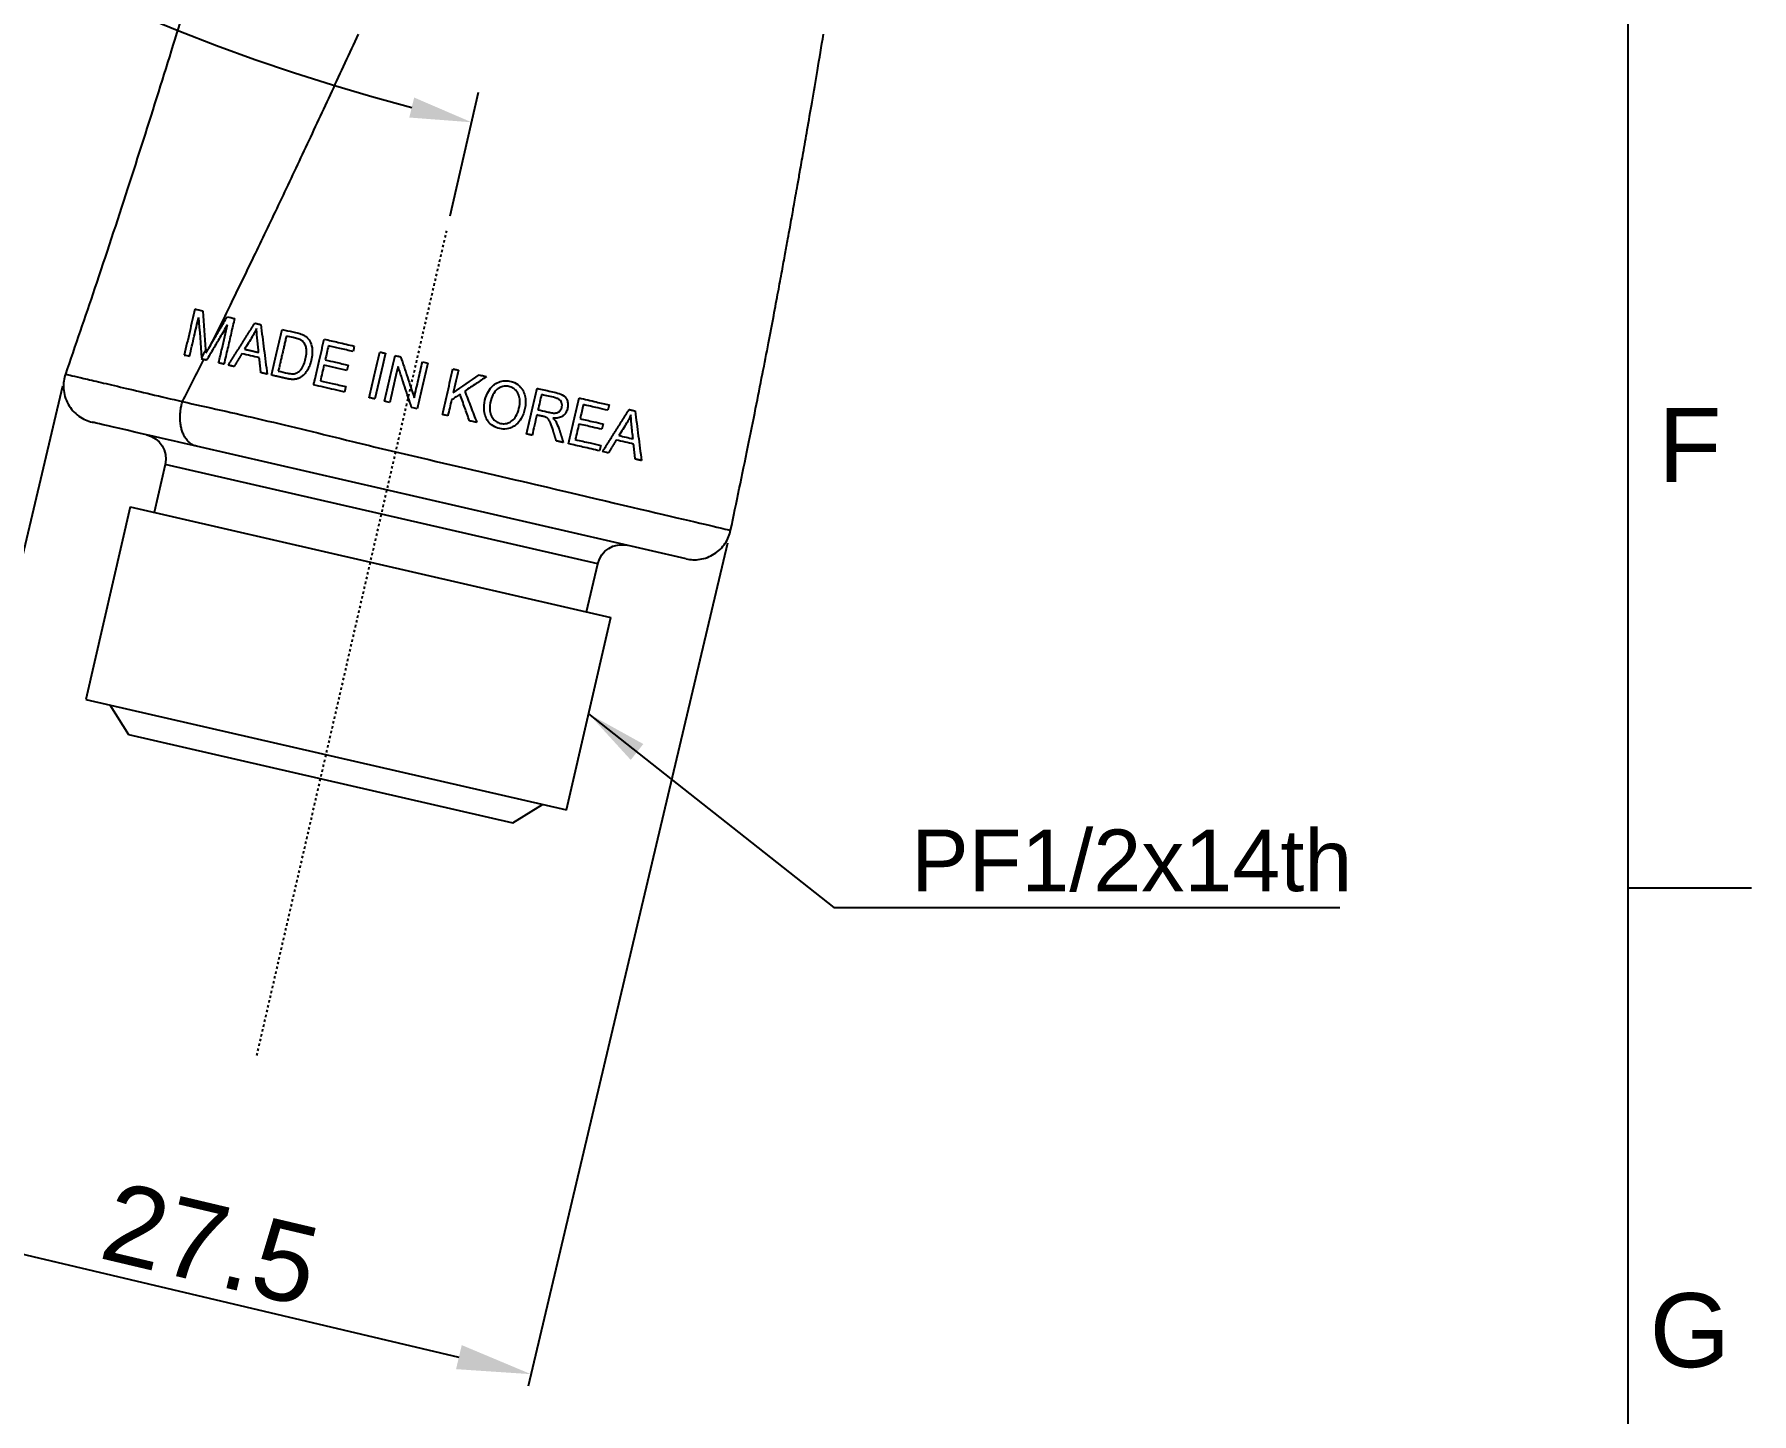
# Model space of a CAD drawing. Header units: millimetres. Extents: x 2316 to 2526, y 318 to 615.
# Drawn here: x 2456.7 to 2526.3, y 373.3 to 429.2 of the extents above; entities that cross this region are included whole.
import ezdxf

# ---------------------------------------------------------------- set-up
doc = ezdxf.new("R2010")
doc.units = ezdxf.units.MM
doc.header["$LTSCALE"] = 0.1
doc.linetypes.add('CENTER', pattern=[0.6, 0.375, -0.075, 0.075, -0.075])
doc.layers.add('1', color=7, linetype='Continuous', true_color=0xffffff)
doc.layers.add('TOP', color=7, linetype='Continuous', true_color=0xffffff)
for name, color, linetype in [('3', 3, 'Continuous'), ('DIM', 3, 'Continuous'), ('FORM', 7, 'Continuous')]:
    doc.layers.add(name, color=color, linetype=linetype)
doc.styles.get("Standard").update_dxf_attribs({"font": 'arial.ttf'})
doc.dimstyles.new('a1', dxfattribs={"dimtxt": 3.2, "dimasz": 3, "dimexe": 0.5, "dimexo": 0.5, "dimgap": 0.5, "dimtad": 1, "dimdsep": 46, "dimtxsty": 'Standard', "dimcen": 0.09, "dimclrd": 4, "dimclre": 4, "dimclrt": 7, "dimazin": 2, "dimtfac": 1, "dimtofl": 0, "dimtmove": 0, "dimatfit": 3, "dimfxl": 0.18, "dimtolj": 1, "dimtzin": 0, "dimarcsym": 0})
doc.dimstyles.new('ISO-25', dxfattribs={"dimtxt": 2.5, "dimasz": 2.5, "dimexe": 1.25, "dimexo": 0.625, "dimtad": 1, "dimlfac": 1.333333, "dimtxsty": 'Standard', "dimcen": 2.5, "dimadec": 0, "dimazin": 0, "dimtfac": 1, "dimtmove": 0, "dimatfit": 3, "dimfxl": 1, "dimarcsym": 0})

# ---------------------------------------------------------------- blocks, each defined once
blk = doc.blocks.new('*D50')
at = {"layer": '3', "color": 4, "lineweight": -2, "transparency": 16777216}
for p, q in [((2457.861, 414.925), (2449.787, 380.779)), ((2484.786, 408.559), (2476.712, 374.413)), ((2452.822, 380.576), (2473.908, 375.59))]:
    blk.add_line(p, q, dxfattribs=at)
at = {"layer": '3', "color": 4, "transparency": 16777216}
for points in [[(2452.937, 381.062), (2452.707, 380.089), (2449.903, 381.266)], [(2474.023, 376.077), (2473.792, 375.103), (2476.827, 374.9)]]:
    blk.add_solid(points, dxfattribs=at)
at = {"layer": 'Defpoints', "color": 0, "transparency": 16777216}
for p in [(2457.976, 415.412), (2484.901, 409.046), (2476.827, 374.9)]:
    blk.add_point(p, dxfattribs=at)
at = {"layer": '3', "color": 7, "transparency": 16777216, "insert": (2463.856, 380.159), "char_height": 3.2, "attachment_point": 5, "rotation": 346.69672}
blk.add_mtext('\\A1;27.5', dxfattribs=at)
blk = doc.blocks.new('*D51')
at = {"layer": 'Defpoints', "color": 0, "transparency": 16777216}
for p in [(2431.872, 504.174), (2451.983, 504.174), (2419.848, 469.238), (2473.414, 421.216), (2465.726, 387.805)]:
    blk.add_point(p, dxfattribs=at)
at = {"layer": 'DIM', "color": 0, "lineweight": -2, "transparency": 16777216}
for p, q in [((2431.247, 504.174), (2410.635, 504.174)), ((2473.554, 421.825), (2474.705, 426.829))]:
    blk.add_line(p, q, dxfattribs=at)
blk.add_arc((2492.501, 504.174), 80.616, 181.77689, 255.26573, dxfattribs=at)
at = {"layer": 'DIM', "color": 0, "transparency": 16777216}
for points in [[(2411.507, 501.667), (2412.34, 501.68), (2411.885, 504.174)], [(2472.097, 426.613), (2471.898, 425.804), (2474.425, 425.61)]]:
    blk.add_solid(points, dxfattribs=at)
at = {"layer": 'DIM', "color": 0, "transparency": 16777216, "insert": (2430.896, 455.133), "char_height": 2.5, "attachment_point": 5, "rotation": 308.52131}
blk.add_mtext('77°', dxfattribs=at)

msp = doc.modelspace()

# ---------------------------------------------------------------- linework, layer by layer
at = {"layer": '1', "color": 7, "linetype": 'Continuous'}
for p, q in [((2483.1046, 407.9282), (2463.2772, 412.4902)), ((2462.0172, 411.754), (2461.5688, 409.8049)), ((2479.5287, 407.7249), (2462.0172, 411.754)), ((2460.5942, 410.0292), (2458.8004, 402.2329)), ((2460.5942, 410.0292), (2480.0547, 405.5516)), ((2479.0802, 405.7758), (2479.5287, 407.7249)), ((2478.2609, 397.7553), (2480.0547, 405.5516)), ((2458.8004, 402.2329), (2478.2609, 397.7553)), ((2459.775, 402.0086), (2460.5253, 400.8099)), ((2460.5253, 400.8099), (2476.0876, 397.2292)), ((2476.0876, 397.2292), (2477.2864, 397.9795))]:
    msp.add_line(p, q, dxfattribs=at)
at = {"layer": '1', "color": 7, "linetype": 'Continuous', "extrusion": (0, 0, -1)}
for centre, start, end in [((-2461.0427, 411.9782), 102.95738, 192.95738), ((-2480.5032, 407.5007), 12.95738, 102.95738)]:
    msp.add_arc(centre, 1, start, end, dxfattribs=at)
at = {"layer": '1', "color": 7, "linetype": 'Continuous'}
for points, knots in [([(2467.5949, 447.853), (2467.3642, 446.8741), (2466.8448, 444.7322), (2465.9763, 441.3752), (2465.0099, 437.8281), (2463.9822, 434.2256), (2462.8996, 430.5798), (2461.7335, 426.7957), (2460.4832, 422.8787), (2459.2288, 419.0668), (2458.376, 416.5665), (2457.9763, 415.412)], [0, 0, 0, 0, 0.0891216, 0.195333, 0.3072957, 0.4149459, 0.5273307, 0.6443523, 0.7658761, 0.8917274, 1, 1, 1, 1]), ([(2469.8286, 429.1735), (2469.4706, 428.4021), (2468.7549, 426.8587), (2467.6927, 424.5795), (2466.826, 422.7412), (2466.151, 421.3244), (2465.4915, 419.9496), (2464.7169, 418.3527), (2464.1205, 417.1391), (2463.8364, 416.5644)], [0, 0, 0, 0, 0.1687384, 0.3374786, 0.5062188, 0.5905889, 0.674959, 0.8436992, 1, 1, 1, 1]), ([(2484.9091, 409.0832), (2485.0269, 409.6456), (2485.2616, 410.7736), (2485.5998, 412.4185), (2485.9131, 413.9678), (2486.1911, 415.3689), (2486.435, 416.6229), (2486.6467, 417.7332), (2486.8285, 418.7046), (2486.9834, 419.5432), (2487.1137, 420.2555), (2487.2214, 420.8486), (2487.3082, 421.3291), (2487.378, 421.7173), (2487.4333, 422.0259), (2487.4862, 422.3219), (2487.5462, 422.6579), (2487.6246, 423.0979), (2487.7272, 423.6766), (2487.8589, 424.4248), (2488.0224, 425.3624), (2488.215, 426.479), (2488.4346, 427.7689), (2488.5885, 428.686), (2488.6697, 429.1736)], [0, 0, 0, 0, 0.0842601, 0.168962, 0.2462452, 0.3160391, 0.3784208, 0.4335794, 0.4817823, 0.5233482, 0.5586251, 0.5879728, 0.6117374, 0.6302262, 0.6458107, 0.6577183, 0.6743501, 0.6959154, 0.723333, 0.7606733, 0.8075615, 0.8632418, 0.9273032, 1, 1, 1, 1]), ([(2463.2159, 418.0346), (2463.1464, 417.7336), (2463.0769, 417.4326), (2462.9344, 416.8155), (2462.8615, 416.4994), (2462.7885, 416.1833)], [0, 0, 0, 0, 0.4877128, 0.4877128, 1, 1, 1, 1]), ([(2463.0034, 416.1337), (2463.0657, 416.4036), (2463.128, 416.6735), (2463.2493, 417.1989), (2463.3083, 417.4544), (2463.3672, 417.7098)], [0, 0, 0, 0, 0.5137978, 0.5137978, 1, 1, 1, 1]), ([(2463.6663, 416.2715), (2463.7682, 416.4454), (2463.8702, 416.6194), (2464.0639, 416.9499), (2464.1557, 417.1065), (2464.3392, 417.4197), (2464.431, 417.5763), (2464.5228, 417.7329)], [0, 0, 0, 0, 0.3572384, 0.3572384, 0.6786183, 0.6786183, 1, 1, 1, 1]), ([(2464.538, 417.4116), (2464.4355, 417.2377), (2464.333, 417.0639), (2464.1406, 416.7375), (2464.0506, 416.5849), (2463.8708, 416.2799), (2463.7809, 416.1274), (2463.691, 415.9749)], [0, 0, 0, 0, 0.3629484, 0.3629484, 0.6814734, 0.6814734, 1, 1, 1, 1]), ([(2464.1802, 415.862), (2464.2257, 416.059), (2464.2712, 416.2561), (2464.3536, 416.6129), (2464.3904, 416.7726), (2464.4642, 417.0921), (2464.5011, 417.2518), (2464.538, 417.4116)], [0, 0, 0, 0, 0.38159, 0.38159, 0.6907942, 0.6907942, 1, 1, 1, 1]), ([(2464.8225, 417.6637), (2464.777, 417.4665), (2464.7314, 417.2693), (2464.6374, 416.8621), (2464.589, 416.6522), (2464.492, 416.2323), (2464.4435, 416.0223), (2464.3951, 415.8124)], [0, 0, 0, 0, 0.3194607, 0.3194607, 0.6597296, 0.6597296, 1, 1, 1, 1]), ([(2465.7133, 417.253), (2465.7007, 417.224), (2465.6877, 417.1951), (2465.6605, 417.1379), (2465.6464, 417.1096), (2465.6034, 417.0268), (2465.573, 416.9731), (2465.5408, 416.9207)], [0, 0, 0, 0, 0.2529796, 0.2529796, 0.505959, 0.505959, 1, 1, 1, 1]), ([(2465.744, 416.8418), (2465.7398, 416.8825), (2465.7357, 416.9233), (2465.7283, 417.0048), (2465.7249, 417.0457), (2465.718, 417.1419), (2465.7147, 417.1973), (2465.7133, 417.253)], [0, 0, 0, 0, 0.2983656, 0.2983656, 0.5967429, 0.5967429, 1, 1, 1, 1]), ([(2465.8835, 417.4187), (2465.9269, 417.0849), (2465.9703, 416.7505), (2466.0573, 416.0804), (2466.101, 415.7447), (2466.1446, 415.4085)], [0, 0, 0, 0, 0.4999523, 0.4999523, 1, 1, 1, 1]), ([(2466.7499, 417.2187), (2466.8943, 417.1854), (2467.0399, 417.1518), (2467.26, 417.1009), (2467.334, 417.0851), (2467.4811, 417.0462), (2467.5553, 417.0242), (2467.6235, 416.9891)], [0, 0, 0, 0, 0.4987316, 0.4987316, 0.7483202, 0.7483202, 1, 1, 1, 1]), ([(2467.5554, 416.7629), (2467.5045, 416.7997), (2467.4436, 416.8207), (2467.3201, 416.8582), (2467.2549, 416.8722), (2467.1006, 416.9078), (2467.0114, 416.9284), (2466.9225, 416.9489)], [0, 0, 0, 0, 0.2828936, 0.2828936, 0.5832747, 0.5832747, 1, 1, 1, 1]), ([(2467.7181, 416.5048), (2467.7098, 416.5335), (2467.6999, 416.5616), (2467.6765, 416.6151), (2467.6631, 416.6405), (2467.6226, 416.7023), (2467.5914, 416.7365), (2467.5554, 416.7629)], [0, 0, 0, 0, 0.2821887, 0.2821887, 0.5566995, 0.5566995, 1, 1, 1, 1]), ([(2467.6235, 416.9891), (2467.6655, 416.9646), (2467.7491, 416.9158), (2467.8096, 416.8381), (2467.8396, 416.7995)], [0, 0, 0, 0, 0.5028762, 1, 1, 1, 1]), ([(2467.8396, 416.7995), (2467.8881, 416.7279), (2467.9239, 416.6451), (2467.9712, 416.4523), (2467.9764, 416.3382), (2467.9552, 416.0481), (2467.9122, 415.8675), (2467.8274, 415.6737), (2467.8138, 415.6456), (2467.7991, 415.6181)], [0, 0, 0, 0, 0.218027, 0.218027, 0.4894615, 0.4894615, 0.9258483, 0.9258483, 1, 1, 1, 1]), ([(2468.4529, 416.8255), (2468.6411, 416.7821), (2468.8306, 416.7384), (2469.236, 416.6448), (2469.4524, 416.5948), (2469.6698, 416.5446)], [0, 0, 0, 0, 0.4697994, 0.4697994, 1, 1, 1, 1]), ([(2469.6194, 416.3263), (2469.4404, 416.3676), (2469.262, 416.4088), (2468.9308, 416.4853), (2468.7776, 416.5206), (2468.6251, 416.5558)], [0, 0, 0, 0, 0.535591, 0.535591, 1, 1, 1, 1]), ([(2469.6698, 416.5446), (2469.6622, 416.5116), (2469.6546, 416.4785), (2469.6378, 416.4057), (2469.6286, 416.366), (2469.6194, 416.3263)], [0, 0, 0, 0, 0.4539932, 0.4539932, 1, 1, 1, 1]), ([(2467.5748, 415.6919), (2467.6159, 415.7637), (2467.6464, 415.8421), (2467.6943, 415.9999), (2467.7129, 416.0803), (2467.7388, 416.2475), (2467.7452, 416.3362), (2467.7312, 416.4498), (2467.7258, 416.4778), (2467.7181, 416.5048)], [0, 0, 0, 0, 0.2942702, 0.2942702, 0.5858954, 0.5858954, 0.8981002, 0.8981002, 1, 1, 1, 1]), ([(2468.4942, 415.9884), (2468.6325, 415.9565), (2468.7715, 415.9244), (2469.0817, 415.8528), (2469.2533, 415.8132), (2469.4256, 415.7734)], [0, 0, 0, 0, 0.4496456, 0.4496456, 1, 1, 1, 1]), ([(2470.2802, 414.4537), (2470.3521, 414.7654), (2470.4241, 415.0772), (2470.5666, 415.6943), (2470.6371, 415.9996), (2470.7076, 416.305)], [0, 0, 0, 0, 0.505174, 0.505174, 1, 1, 1, 1]), ([(2470.7076, 416.305), (2470.7389, 416.2978), (2470.7703, 416.2905), (2470.8447, 416.2734), (2470.8876, 416.2634), (2470.9306, 416.2535)], [0, 0, 0, 0, 0.4224002, 0.4224002, 1, 1, 1, 1]), ([(2470.8934, 414.3122), (2470.9653, 414.6238), (2471.0372, 414.9354), (2471.1797, 415.5525), (2471.2502, 415.858), (2471.3208, 416.1635)], [0, 0, 0, 0, 0.5050042, 0.5050042, 1, 1, 1, 1]), ([(2471.3208, 416.1635), (2471.3553, 416.1555), (2471.3899, 416.1475), (2471.4661, 416.1299), (2471.5078, 416.1203), (2471.5494, 416.1107)], [0, 0, 0, 0, 0.4539863, 0.4539863, 1, 1, 1, 1]), ([(2471.5494, 416.1107), (2471.6396, 415.838), (2471.73, 415.565), (2471.9128, 415.0125), (2472.0053, 414.7329), (2472.0979, 414.4531)], [0, 0, 0, 0, 0.494193, 0.494193, 1, 1, 1, 1]), ([(2472.0979, 414.4531), (2472.1545, 414.6983), (2472.2111, 414.9434), (2472.3229, 415.4279), (2472.3782, 415.6672), (2472.4334, 415.9066)], [0, 0, 0, 0, 0.5060576, 0.5060576, 1, 1, 1, 1]), ([(2472.647, 415.8573), (2472.5765, 415.5516), (2472.5059, 415.246), (2472.3634, 414.6289), (2472.2915, 414.3174), (2472.2196, 414.006)], [0, 0, 0, 0, 0.495268, 0.495268, 1, 1, 1, 1]), ([(2472.4334, 415.9066), (2472.4695, 415.8982), (2472.5056, 415.8899), (2472.5768, 415.8735), (2472.6119, 415.8654), (2472.647, 415.8573)], [0, 0, 0, 0, 0.507074, 0.507074, 1, 1, 1, 1]), ([(2457.9796, 415.4109), (2457.9479, 415.3183), (2457.9014, 415.1248), (2457.8903, 414.8143), (2457.9472, 414.4952), (2458.0751, 414.1885), (2458.2675, 413.9177), (2458.5081, 413.7004), (2458.7773, 413.5454), (2458.9661, 413.4823), (2459.0614, 413.4602)], [0, 0, 0, 0, 0.1153273, 0.238563, 0.3676987, 0.5000001, 0.6323014, 0.7614371, 0.8846727, 1, 1, 1, 1]), ([(2457.9813, 415.4087), (2457.9745, 415.4098), (2458.0084, 415.4021), (2458.2066, 415.3557), (2458.6808, 415.2446), (2459.3804, 415.0805), (2460.2956, 414.8656), (2461.3956, 414.6073), (2462.2719, 414.4012), (2462.7102, 414.2982)], [0, 0, 0, 0, 0.0760471, 0.2298066, 0.3836236, 0.5375265, 0.691545, 0.8456981, 1, 1, 1, 1]), ([(2466.5959, 415.5343), (2466.7223, 415.5051), (2466.849, 415.474), (2467.0422, 415.4324), (2467.1088, 415.4216), (2467.2199, 415.4226), (2467.2645, 415.4291), (2467.3387, 415.4527), (2467.3697, 415.4672), (2467.3976, 415.4863)], [0, 0, 0, 0, 0.4803374, 0.4803374, 0.7236493, 0.7236493, 0.8823192, 0.8823192, 1, 1, 1, 1]), ([(2467.2078, 415.1964), (2467.1831, 415.1955), (2467.1583, 415.1958), (2467.1092, 415.1983), (2467.0848, 415.2006), (2467.0165, 415.2091), (2466.973, 415.2172), (2466.9301, 415.2271)], [0, 0, 0, 0, 0.2623316, 0.2623316, 0.5245118, 0.5245118, 1, 1, 1, 1]), ([(2467.4303, 415.2428), (2467.416, 415.2366), (2467.4015, 415.2311), (2467.3676, 415.2199), (2467.3482, 415.2148), (2467.309, 415.2065), (2467.2893, 415.2033), (2467.249, 415.1986), (2467.2284, 415.1971), (2467.2078, 415.1964)], [0, 0, 0, 0, 0.2016593, 0.2016593, 0.4641256, 0.4641256, 0.7264211, 0.7264211, 1, 1, 1, 1]), ([(2467.3976, 415.4863), (2467.4108, 415.4955), (2467.4235, 415.5055), (2467.4594, 415.5366), (2467.4814, 415.5596), (2467.5181, 415.6042), (2467.5335, 415.6255), (2467.5573, 415.662), (2467.5663, 415.6768), (2467.5748, 415.6919)], [0, 0, 0, 0, 0.1781081, 0.1781081, 0.5244718, 0.5244718, 0.8113296, 0.8113296, 1, 1, 1, 1]), ([(2467.6223, 415.3751), (2467.6152, 415.3684), (2467.608, 415.3617), (2467.5845, 415.3408), (2467.5678, 415.327), (2467.5332, 415.301), (2467.5152, 415.2887), (2467.4783, 415.2662), (2467.4594, 415.2561), (2467.4378, 415.2461), (2467.4336, 415.2443), (2467.4294, 415.2424)], [0, 0, 0, 0, 0.1242961, 0.1242961, 0.4000342, 0.4000342, 0.6781522, 0.6781522, 0.954224, 0.954224, 1, 1, 1, 1]), ([(2467.7996, 415.619), (2467.7974, 415.615), (2467.7952, 415.611), (2467.7801, 415.5834), (2467.7654, 415.5585), (2467.7343, 415.5099), (2467.7179, 415.4861), (2467.6765, 415.432), (2467.6506, 415.4022), (2467.6223, 415.3751)], [0, 0, 0, 0, 0.0354832, 0.0354832, 0.3218169, 0.3218169, 0.6083297, 0.6083297, 1, 1, 1, 1]), ([(2468.2985, 415.1412), (2468.4578, 415.1044), (2468.6178, 415.0675), (2468.9621, 414.988), (2469.1467, 414.9454), (2469.332, 414.9026)], [0, 0, 0, 0, 0.4667085, 0.4667085, 1, 1, 1, 1]), ([(2469.3755, 415.5565), (2469.2191, 415.5926), (2469.0632, 415.6286), (2468.7527, 415.7003), (2468.598, 415.736), (2468.4441, 415.7715)], [0, 0, 0, 0, 0.499691, 0.499691, 1, 1, 1, 1]), ([(2471.991, 414.0587), (2471.8984, 414.3388), (2471.806, 414.6187), (2471.6232, 415.1717), (2471.533, 415.4448), (2471.4428, 415.7177)], [0, 0, 0, 0, 0.5058115, 0.5058115, 1, 1, 1, 1]), ([(2473.238, 413.7708), (2473.3099, 414.0822), (2473.3818, 414.3936), (2473.5242, 415.0107), (2473.5948, 415.3164), (2473.6654, 415.6221)], [0, 0, 0, 0, 0.5045884, 0.5045884, 1, 1, 1, 1]), ([(2473.6654, 415.6221), (2473.7075, 415.6124), (2473.7495, 415.6027), (2473.8237, 415.5856), (2473.8559, 415.5782), (2473.888, 415.5708)], [0, 0, 0, 0, 0.5665675, 0.5665675, 1, 1, 1, 1]), ([(2473.888, 415.5708), (2473.8533, 415.4205), (2473.8187, 415.2703), (2473.748, 414.9642), (2473.712, 414.8083), (2473.676, 414.6524)], [0, 0, 0, 0, 0.4908367, 0.4908367, 1, 1, 1, 1]), ([(2475.0261, 415.308), (2474.8864, 415.2147), (2474.7465, 415.1213), (2474.4534, 414.9256), (2474.3001, 414.8233), (2474.1467, 414.7209)], [0, 0, 0, 0, 0.4779542, 0.4779542, 1, 1, 1, 1]), ([(2474.7243, 415.3777), (2474.7836, 415.364), (2474.8428, 415.3503), (2474.9434, 415.3271), (2474.9848, 415.3176), (2475.0261, 415.308)], [0, 0, 0, 0, 0.5881368, 0.5881368, 1, 1, 1, 1]), ([(2475.3477, 414.9938), (2475.4179, 415.0453), (2475.4968, 415.0866), (2475.6619, 415.1372), (2475.75, 415.1469), (2475.9198, 415.1377), (2476.0039, 415.1209), (2476.1798, 415.0584), (2476.2716, 415.0038), (2476.359, 414.923), (2476.37, 414.9122), (2476.3808, 414.901)], [0, 0, 0, 0, 0.2289498, 0.2289498, 0.4586859, 0.4586859, 0.6830384, 0.6830384, 0.9593957, 0.9593957, 1, 1, 1, 1]), ([(2469.2816, 414.6843), (2469.1405, 414.7168), (2468.9999, 414.7493), (2468.7197, 414.814), (2468.5801, 414.8462), (2468.302, 414.9104), (2468.1634, 414.9424), (2468.0255, 414.9742)], [0, 0, 0, 0, 0.3333303, 0.3333303, 0.6664995, 0.6664995, 1, 1, 1, 1]), ([(2470.5032, 414.4022), (2470.4605, 414.4121), (2470.4178, 414.4219), (2470.3435, 414.4391), (2470.3118, 414.4464), (2470.2802, 414.4537)], [0, 0, 0, 0, 0.5738018, 0.5738018, 1, 1, 1, 1]), ([(2473.9525, 414.5926), (2473.9004, 414.5575), (2473.8483, 414.5224), (2473.7337, 414.4453), (2473.6713, 414.4032), (2473.6088, 414.3612)], [0, 0, 0, 0, 0.4550376, 0.4550376, 1, 1, 1, 1]), ([(2474.3356, 413.5174), (2474.2724, 413.6949), (2474.2092, 413.8723), (2474.0814, 414.2307), (2474.017, 414.4116), (2473.9525, 414.5926)], [0, 0, 0, 0, 0.495284, 0.495284, 1, 1, 1, 1]), ([(2474.1467, 414.7209), (2474.2282, 414.5065), (2474.3096, 414.2922), (2474.4706, 413.8685), (2474.5502, 413.6589), (2474.6297, 413.4495)], [0, 0, 0, 0, 0.5054256, 0.5054256, 1, 1, 1, 1]), ([(2474.9456, 413.8395), (2474.9199, 413.9743), (2474.9186, 414.1161), (2474.964, 414.3857), (2475.0051, 414.5183), (2475.109, 414.7346), (2475.1675, 414.8239), (2475.2725, 414.9335), (2475.3089, 414.9655), (2475.3477, 414.9938)], [0, 0, 0, 0, 0.3230113, 0.3230113, 0.6416962, 0.6416962, 0.8868826, 0.8868826, 1, 1, 1, 1]), ([(2475.4928, 414.8246), (2475.44, 414.7898), (2475.3943, 414.7425), (2475.3016, 414.6132), (2475.2617, 414.5238), (2475.1887, 414.308), (2475.1579, 414.1761), (2475.1525, 413.967), (2475.1605, 413.8889), (2475.1929, 413.7764), (2475.2079, 413.7383), (2475.2265, 413.7024)], [0, 0, 0, 0, 0.1575809, 0.1575809, 0.3920247, 0.3920247, 0.7154474, 0.7154474, 0.9019267, 0.9019267, 1, 1, 1, 1]), ([(2476.363, 414.4387), (2476.3517, 414.5061), (2476.331, 414.5729), (2476.268, 414.6933), (2476.2247, 414.7482), (2476.128, 414.8323), (2476.0743, 414.8643), (2475.9623, 414.9072), (2475.9029, 414.9199), (2475.7754, 414.9277), (2475.7052, 414.9186), (2475.5883, 414.8797), (2475.5387, 414.8547), (2475.4928, 414.8246)], [0, 0, 0, 0, 0.1765393, 0.1765393, 0.3545557, 0.3545557, 0.5158424, 0.5158424, 0.6738919, 0.6738919, 0.8565454, 0.8565454, 1, 1, 1, 1]), ([(2476.5869, 414.4932), (2476.6102, 414.3751), (2476.6124, 414.251), (2476.5799, 413.9788), (2476.5384, 413.8268), (2476.425, 413.5925), (2476.3639, 413.5008), (2476.2307, 413.3608), (2476.1606, 413.3068), (2476.051, 413.2509), (2476.0163, 413.2365), (2475.9807, 413.2249)], [0, 0, 0, 0, 0.2371536, 0.2371536, 0.5383719, 0.5383719, 0.7515732, 0.7515732, 0.9248355, 0.9248355, 1, 1, 1, 1]), ([(2476.0515, 413.5139), (2476.1174, 413.5638), (2476.1734, 413.6299), (2476.2732, 413.7966), (2476.3113, 413.9039), (2476.3654, 414.1277), (2476.3806, 414.2492), (2476.3696, 414.3916), (2476.3668, 414.4152), (2476.363, 414.4387)], [0, 0, 0, 0, 0.2508147, 0.2508147, 0.579372, 0.579372, 0.9308265, 0.9308265, 1, 1, 1, 1]), ([(2476.3808, 414.901), (2476.4086, 414.8719), (2476.4344, 414.8405), (2476.4806, 414.7739), (2476.5011, 414.7386), (2476.5503, 414.6362), (2476.5728, 414.5653), (2476.5869, 414.4932)], [0, 0, 0, 0, 0.2633212, 0.2633212, 0.5267454, 0.5267454, 1, 1, 1, 1]), ([(2476.648, 412.9836), (2476.7198, 413.2948), (2476.7917, 413.6061), (2476.9342, 414.2232), (2477.0048, 414.5291), (2477.0754, 414.8349)], [0, 0, 0, 0, 0.5043747, 0.5043747, 1, 1, 1, 1]), ([(2477.0754, 414.8349), (2477.2596, 414.7924), (2477.4424, 414.7502), (2477.7143, 414.6874), (2477.8052, 414.6688), (2477.9845, 414.6196), (2478.076, 414.5895), (2478.1525, 414.5339)], [0, 0, 0, 0, 0.4970303, 0.4970303, 0.7458865, 0.7458865, 1, 1, 1, 1]), ([(2477.2512, 414.5788), (2477.2283, 414.4795), (2477.2053, 414.3801), (2477.1582, 414.176), (2477.134, 414.0712), (2477.1098, 413.9664)], [0, 0, 0, 0, 0.4867254, 0.4867254, 1, 1, 1, 1]), ([(2477.9918, 413.9165), (2478.0152, 413.9409), (2478.0355, 413.9699), (2478.0654, 414.0328), (2478.0754, 414.0674), (2478.086, 414.1384), (2478.0856, 414.1763), (2478.0715, 414.2426), (2478.0595, 414.2722), (2478.0285, 414.3245), (2478.0083, 414.3475), (2477.9526, 414.3936), (2477.9139, 414.4135), (2477.7007, 414.4952), (2477.5131, 414.5183), (2477.3034, 414.5668), (2477.2773, 414.5728), (2477.2512, 414.5788)], [0, 0, 0, 0, 0.0786908, 0.0786908, 0.1573566, 0.1573566, 0.2395804, 0.2395804, 0.310698, 0.310698, 0.3808842, 0.3808842, 0.4840293, 0.4840293, 0.9359098, 0.9359098, 1, 1, 1, 1]), ([(2478.1525, 414.5339), (2478.171, 414.5203), (2478.1884, 414.5049), (2478.2331, 414.457), (2478.257, 414.4201), (2478.2845, 414.3592), (2478.2925, 414.3371), (2478.2991, 414.3144)], [0, 0, 0, 0, 0.2632589, 0.2632589, 0.744713, 0.744713, 1, 1, 1, 1]), ([(2478.3476, 412.5912), (2478.4194, 412.9025), (2478.4913, 413.2138), (2478.6338, 413.8309), (2478.7044, 414.1367), (2478.775, 414.4425)], [0, 0, 0, 0, 0.5044528, 0.5044528, 1, 1, 1, 1]), ([(2478.775, 414.4425), (2478.893, 414.4153), (2479.0101, 414.3882), (2479.2423, 414.3346), (2479.3574, 414.308), (2479.6475, 414.2411), (2479.821, 414.201), (2479.9919, 414.1616)], [0, 0, 0, 0, 0.2823661, 0.2823661, 0.5647322, 0.5647322, 1, 1, 1, 1]), ([(2462.709, 414.2959), (2463.2178, 414.1832), (2464.2338, 413.9581), (2465.9378, 413.5669), (2467.7299, 413.1454), (2469.8831, 412.6041), (2473.0554, 411.8571), (2478.0186, 410.7083), (2483.369, 409.4393), (2484.916, 409.0796), (2484.9107, 409.0824), (2484.9066, 409.0846)], [0, 0, 0, 0, 0.0633226, 0.1264348, 0.1893634, 0.2521415, 0.3451205, 0.5027434, 0.7501991, 0.9997332, 1, 1, 1, 1]), ([(2471.1069, 414.2628), (2471.068, 414.2718), (2471.0291, 414.2808), (2470.958, 414.2972), (2470.9256, 414.3047), (2470.8934, 414.3122)], [0, 0, 0, 0, 0.5461183, 0.5461183, 1, 1, 1, 1]), ([(2472.2196, 414.006), (2472.1822, 414.0146), (2472.1448, 414.0232), (2472.0685, 414.0408), (2472.0298, 414.0498), (2471.991, 414.0587)], [0, 0, 0, 0, 0.4910757, 0.4910757, 1, 1, 1, 1]), ([(2473.4606, 413.7194), (2473.4287, 413.7268), (2473.3967, 413.7342), (2473.3225, 413.7513), (2473.2802, 413.7611), (2473.238, 413.7708)], [0, 0, 0, 0, 0.4311531, 0.4311531, 1, 1, 1, 1]), ([(2475.1498, 413.4292), (2475.1222, 413.4588), (2475.0967, 413.4906), (2475.0509, 413.5578), (2475.0305, 413.5934), (2474.9816, 413.6963), (2474.9593, 413.7674), (2474.9456, 413.8395)], [0, 0, 0, 0, 0.2629949, 0.2629949, 0.5260977, 0.5260977, 1, 1, 1, 1]), ([(2477.4411, 413.657), (2477.4029, 413.6762), (2477.3606, 413.6851), (2477.2762, 413.7045), (2477.2332, 413.7145), (2477.1472, 413.7343), (2477.104, 413.7443), (2477.0608, 413.7543)], [0, 0, 0, 0, 0.3267229, 0.3267229, 0.6633463, 0.6633463, 1, 1, 1, 1]), ([(2477.1098, 413.9664), (2477.2308, 413.9385), (2477.3511, 413.9107), (2477.5306, 413.8693), (2477.5901, 413.8539), (2477.7111, 413.8325), (2477.774, 413.8256), (2477.8352, 413.8354)], [0, 0, 0, 0, 0.4971295, 0.4971295, 0.7459044, 0.7459044, 1, 1, 1, 1]), ([(2477.8352, 413.8354), (2477.8644, 413.84), (2477.8935, 413.8487), (2477.9333, 413.869), (2477.9458, 413.8768), (2477.9697, 413.8948), (2477.9812, 413.9052), (2477.9918, 413.9165)], [0, 0, 0, 0, 0.5069972, 0.5069972, 0.7498274, 0.7498274, 1, 1, 1, 1]), ([(2478.2991, 414.3144), (2478.3154, 414.2573), (2478.3227, 414.1959), (2478.3179, 414.0753), (2478.3063, 414.0146), (2478.2698, 413.9065), (2478.245, 413.8572), (2478.1847, 413.7757), (2478.1498, 413.7415), (2478.1119, 413.7136)], [0, 0, 0, 0, 0.2690965, 0.2690965, 0.5370562, 0.5370562, 0.778767, 0.778767, 1, 1, 1, 1]), ([(2478.9472, 414.1728), (2478.926, 414.081), (2478.9048, 413.9892), (2478.8612, 413.8001), (2478.8387, 413.7028), (2478.8162, 413.6054)], [0, 0, 0, 0, 0.4852801, 0.4852801, 1, 1, 1, 1]), ([(2479.9415, 413.9432), (2479.8052, 413.9747), (2479.6672, 414.0065), (2479.3371, 414.0828), (2479.1435, 414.1275), (2478.9472, 414.1728)], [0, 0, 0, 0, 0.4224136, 0.4224136, 1, 1, 1, 1]), ([(2479.9919, 414.1616), (2479.9841, 414.1281), (2479.9764, 414.0946), (2479.9596, 414.0219), (2479.9505, 413.9826), (2479.9415, 413.9432)], [0, 0, 0, 0, 0.4598082, 0.4598082, 1, 1, 1, 1]), ([(2480.8701, 413.7538), (2480.8577, 413.7249), (2480.8448, 413.6963), (2480.8112, 413.6255), (2480.7899, 413.5837), (2480.7453, 413.5014), (2480.722, 413.461), (2480.6977, 413.4214)], [0, 0, 0, 0, 0.2488068, 0.2488068, 0.6236468, 0.6236468, 1, 1, 1, 1]), ([(2480.9009, 413.3426), (2480.8966, 413.3837), (2480.8926, 413.4248), (2480.8851, 413.5073), (2480.8816, 413.5486), (2480.8747, 413.6444), (2480.8716, 413.699), (2480.8701, 413.7538)], [0, 0, 0, 0, 0.3018245, 0.3018245, 0.6036666, 0.6036666, 1, 1, 1, 1]), ([(2481.0404, 413.9195), (2481.0841, 413.5828), (2481.1278, 413.2469), (2481.2148, 412.5767), (2481.2582, 412.2424), (2481.3015, 411.9092)], [0, 0, 0, 0, 0.4998911, 0.4998911, 1, 1, 1, 1]), ([(2474.6297, 413.4495), (2474.5899, 413.4587), (2474.5501, 413.4679), (2474.4521, 413.4905), (2474.3939, 413.504), (2474.3356, 413.5174)], [0, 0, 0, 0, 0.4067122, 0.4067122, 1, 1, 1, 1]), ([(2475.9807, 413.2249), (2475.8909, 413.1957), (2475.7951, 413.1809), (2475.6063, 413.1873), (2475.5109, 413.2077), (2475.3325, 413.2786), (2475.2474, 413.3329), (2475.1678, 413.4104), (2475.1587, 413.4197), (2475.1498, 413.4292)], [0, 0, 0, 0, 0.3174893, 0.3174893, 0.6350411, 0.6350411, 0.9579849, 0.9579849, 1, 1, 1, 1]), ([(2475.2265, 413.7024), (2475.2553, 413.6465), (2475.2924, 413.594), (2475.3818, 413.507), (2475.4353, 413.4718), (2475.5562, 413.4199), (2475.6259, 413.4038), (2475.7639, 413.3962), (2475.8347, 413.4062), (2475.9538, 413.4496), (2476.0051, 413.4788), (2476.0515, 413.5139)], [0, 0, 0, 0, 0.1912277, 0.1912277, 0.3838755, 0.3838755, 0.6018443, 0.6018443, 0.8198026, 0.8198026, 1, 1, 1, 1]), ([(2477.5314, 413.5843), (2477.5185, 413.5987), (2477.5047, 413.6123), (2477.4823, 413.6306), (2477.4745, 413.6365), (2477.4582, 413.6474), (2477.4498, 413.6525), (2477.4411, 413.657)], [0, 0, 0, 0, 0.4933588, 0.4933588, 0.7454855, 0.7454855, 1, 1, 1, 1]), ([(2477.6157, 413.4346), (2477.6087, 413.4514), (2477.6013, 413.4679), (2477.5849, 413.502), (2477.5758, 413.5194), (2477.5555, 413.5532), (2477.5443, 413.5696), (2477.5314, 413.5843)], [0, 0, 0, 0, 0.3128, 0.3128, 0.653623, 0.653623, 1, 1, 1, 1]), ([(2478.1119, 413.7136), (2478.0831, 413.6924), (2478.0517, 413.6753), (2477.9608, 413.6384), (2477.8981, 413.6269), (2477.7955, 413.6209), (2477.7546, 413.6217), (2477.714, 413.6249)], [0, 0, 0, 0, 0.2506237, 0.2506237, 0.7050378, 0.7050378, 1, 1, 1, 1]), ([(2477.714, 413.6249), (2477.7262, 413.6144), (2477.7381, 413.6036), (2477.7614, 413.5812), (2477.7727, 413.5697), (2477.7994, 413.5402), (2477.8143, 413.5217), (2477.827, 413.5016)], [0, 0, 0, 0, 0.2896074, 0.2896074, 0.5794203, 0.5794203, 1, 1, 1, 1]), ([(2478.7661, 413.3885), (2478.7425, 413.2862), (2478.7189, 413.1839), (2478.6704, 412.9738), (2478.6455, 412.8659), (2478.6206, 412.7581)], [0, 0, 0, 0, 0.4869366, 0.4869366, 1, 1, 1, 1]), ([(2479.6975, 413.1735), (2479.5711, 413.2027), (2479.4432, 413.2322), (2479.1339, 413.3036), (2478.9512, 413.3458), (2478.7661, 413.3885)], [0, 0, 0, 0, 0.4175367, 0.4175367, 1, 1, 1, 1]), ([(2478.8162, 413.6054), (2479.0013, 413.5627), (2479.184, 413.5205), (2479.4933, 413.4491), (2479.6212, 413.4196), (2479.7476, 413.3904)], [0, 0, 0, 0, 0.582456, 0.582456, 1, 1, 1, 1]), ([(2479.7476, 413.3904), (2479.7399, 413.3571), (2479.7322, 413.3238), (2479.7155, 413.2515), (2479.7065, 413.2125), (2479.6975, 413.1735)], [0, 0, 0, 0, 0.4604445, 0.4604445, 1, 1, 1, 1]), ([(2479.6036, 412.3012), (2479.4931, 412.3267), (2479.3814, 412.3525), (2479.1561, 412.4046), (2479.0423, 412.4308), (2478.7369, 412.5013), (2478.5435, 412.546), (2478.3476, 412.5912)], [0, 0, 0, 0, 0.2730772, 0.2730772, 0.5461542, 0.5461542, 1, 1, 1, 1]), ([(2478.6206, 412.7581), (2478.8239, 412.7112), (2479.0243, 412.6649), (2479.3675, 412.5857), (2479.5117, 412.5524), (2479.654, 412.5196)], [0, 0, 0, 0, 0.574973, 0.574973, 1, 1, 1, 1]), ([(2479.9628, 412.2183), (2479.9519, 412.2208), (2479.9411, 412.2233), (2479.8627, 412.2414), (2479.7948, 412.2571), (2479.7264, 412.2729)], [0, 0, 0, 0, 0.1383613, 0.1383613, 1, 1, 1, 1]), ([(2483.1046, 407.9282), (2483.1958, 407.9074), (2483.384, 407.882), (2483.6787, 407.8987), (2483.9752, 407.9769), (2484.2554, 408.1174), (2484.5003, 408.313), (2484.6955, 408.5495), (2484.8342, 408.8101), (2484.8899, 408.9916), (2484.9092, 409.0831)], [0, 0, 0, 0, 0.1162964, 0.2397446, 0.3684676, 0.4999998, 0.631532, 0.7602551, 0.8837034, 1, 1, 1, 1])]:
    msp.add_open_spline(points, degree=3, knots=knots, dxfattribs=at)
for points, degree in [([(2463.5513, 417.9572), (2463.4381, 417.9833), (2463.3261, 418.0092), (2463.2159, 418.0346)], 3), ([(2463.6572, 416.4049), (2463.6217, 416.9247), (2463.5864, 417.4426), (2463.5513, 417.9572)], 3), ([(2463.3672, 417.7098), (2463.407, 417.1641), (2463.4471, 416.6142), (2463.4873, 416.0628)], 3), ([(2464.5228, 417.7329), (2464.6221, 417.71), (2464.722, 417.6869), (2464.8225, 417.6637)], 3), ([(2464.5695, 415.7721), (2465.1078, 416.6255), (2465.6432, 417.4742)], 2), ([(2465.6432, 417.4742), (2465.7627, 417.4466), (2465.8835, 417.4187)], 2), ([(2466.3225, 415.3674), (2466.5392, 416.306), (2466.7499, 417.2187)], 2), ([(2465.5408, 416.9207), (2465.4374, 416.7538), (2465.3341, 416.587), (2465.2307, 416.4201)], 3), ([(2465.8012, 416.2884), (2465.7725, 416.5661), (2465.744, 416.8418)], 2), ([(2466.9225, 416.9489), (2466.7611, 416.2496), (2466.5959, 415.5343)], 2), ([(2468.0255, 414.9742), (2468.2458, 415.9282), (2468.4529, 416.8255)], 2), ([(2468.6251, 416.5558), (2468.5815, 416.3667), (2468.5378, 416.1776), (2468.4942, 415.9884)], 3), ([(2463.5598, 416.0056), (2463.2742, 415.4298), (2462.9909, 414.8618), (2462.7084, 414.2977)], 3), ([(2462.7885, 416.1833), (2462.8595, 416.1669), (2462.9311, 416.1504), (2463.0034, 416.1337)], 3), ([(2463.691, 415.9749), (2463.5836, 415.9997), (2463.4719, 416.0255)], 2), ([(2463.6562, 416.4034), (2463.5996, 416.2896), (2463.5431, 416.1762), (2463.4866, 416.063)], 3), ([(2463.6572, 416.4053), (2463.6602, 416.3607), (2463.6632, 416.3161), (2463.6663, 416.2715)], 3), ([(2464.3951, 415.8124), (2464.2886, 415.837), (2464.1802, 415.862)], 2), ([(2465.1205, 416.2356), (2464.9635, 415.9771), (2464.8059, 415.7176)], 2), ([(2465.8241, 416.0731), (2465.5858, 416.1281), (2465.3511, 416.1823), (2465.1205, 416.2355)], 3), ([(2465.2307, 416.4201), (2465.5123, 416.3551), (2465.8012, 416.2884)], 2), ([(2465.891, 415.467), (2465.8574, 415.7711), (2465.8241, 416.0731)], 2), ([(2470.9306, 416.2535), (2470.7881, 415.6364), (2470.6457, 415.0193), (2470.5032, 414.4022)], 3), ([(2464.8059, 415.7176), (2464.6869, 415.745), (2464.5695, 415.7721)], 2), ([(2466.1446, 415.4085), (2466.0172, 415.4379), (2465.891, 415.467)], 2), ([(2466.9301, 415.2271), (2466.6231, 415.298), (2466.3225, 415.3674)], 2), ([(2468.4441, 415.7715), (2468.3956, 415.5614), (2468.3471, 415.3513), (2468.2985, 415.1412)], 3), ([(2469.4256, 415.7734), (2469.4089, 415.7011), (2469.3922, 415.6288), (2469.3755, 415.5565)], 3), ([(2471.4428, 415.7177), (2471.3309, 415.2328), (2471.2189, 414.7478), (2471.1069, 414.2628)], 3), ([(2473.676, 414.6524), (2474.0262, 414.8947), (2474.376, 415.1367), (2474.7243, 415.3777)], 3), ([(2469.332, 414.9026), (2469.3152, 414.8298), (2469.2984, 414.757), (2469.2816, 414.6843)], 3), ([(2473.6088, 414.3612), (2473.5594, 414.1473), (2473.51, 413.9334), (2473.4606, 413.7194)], 3), ([(2477.0608, 413.7543), (2476.9976, 413.4802), (2476.9343, 413.2062), (2476.871, 412.9321)], 3), ([(2479.7264, 412.2729), (2480.2815, 413.1528), (2480.8001, 413.975)], 2), ([(2480.8001, 413.975), (2480.9214, 413.947), (2481.0404, 413.9195)], 2), ([(2463.2777, 412.4901), (2460.6434, 413.0962), (2459.064, 413.4596), (2459.0595, 413.4607)], 3), ([(2477.7178, 413.1422), (2477.6837, 413.2397), (2477.6497, 413.3371), (2477.6157, 413.4346)], 3), ([(2477.8515, 412.7057), (2477.7849, 412.923), (2477.7178, 413.1422)], 2), ([(2477.8271, 413.5015), (2477.8697, 413.4052), (2477.9123, 413.3089), (2477.9549, 413.2126)], 3), ([(2477.9549, 413.2126), (2478.0437, 412.9251), (2478.1314, 412.6411)], 2), ([(2480.6977, 413.4214), (2480.5945, 413.2548), (2480.4911, 413.0879), (2480.3876, 412.9209)], 3), ([(2480.9581, 412.7892), (2480.9391, 412.9735), (2480.92, 413.158), (2480.9009, 413.3426)], 3), ([(2476.871, 412.9321), (2476.7599, 412.9578), (2476.648, 412.9836)], 2), ([(2478.1314, 412.6411), (2477.9923, 412.6732), (2477.8515, 412.7057)], 2), ([(2479.654, 412.5196), (2479.6372, 412.4468), (2479.6204, 412.374), (2479.6036, 412.3012)], 3), ([(2480.2774, 412.7363), (2480.1216, 412.4799), (2479.9628, 412.2183)], 2), ([(2480.981, 412.5739), (2480.7529, 412.6265), (2480.5181, 412.6807), (2480.2774, 412.7363)], 3), ([(2480.3876, 412.9209), (2480.5818, 412.876), (2480.7722, 412.8321), (2480.9581, 412.7892)], 3), ([(2481.0479, 411.9678), (2481.0147, 412.2685), (2480.981, 412.5739)], 2), ([(2481.3015, 411.9092), (2481.1763, 411.9381), (2481.0479, 411.9678)], 2)]:
    msp.add_open_spline(points, degree=degree, dxfattribs=at)
msp.add_rational_spline([(2463.2774, 412.4902), (2462.2538, 412.7261), (2462.7111, 414.2966)], [0.999885561876, 0.67484000166, 0.999615925295], degree=2, dxfattribs=at)
at = {"layer": 'FORM'}
for p, q in [((2521.2511, 322.8487), (2521.2511, 609.8487)), ((2521.2511, 394.5987), (2526.2511, 394.5987))]:
    msp.add_line(p, q, dxfattribs=at)
at = {"layer": 'TOP', "color": 1, "linetype": 'CENTER'}
msp.add_line((2465.7261, 387.8048), (2473.4136, 421.2161), dxfattribs=at)

# ---------------------------------------------------------------- texts
at = {"layer": 'DIM', "insert": (2492.2189, 394.4269), "char_height": 2.5, "attachment_point": 7}
msp.add_mtext('PF1/2x14th', dxfattribs=at)
at = {"layer": 'FORM', "char_height": 3, "attachment_point": 5}
for s, insert in [('F', (2523.7511, 412.5362)), ('G', (2523.7511, 376.6612))]:
    msp.add_mtext_dynamic_manual_height_columns(s, width=5, gutter_width=12.5, heights=[0], dxfattribs=dict(at, insert=insert))

# ---------------------------------------------------------------- dimensions: what is measured, and where the dimension line sits
at = {"layer": '3'}
dim = msp.add_aligned_dim(p1=(2457.9763, 415.412), p2=(2484.9008, 409.0457), distance=-35.0875, text='27.5', dimstyle='a1', dxfattribs=at)
dim.commit()
dim.dimension.update_dxf_attribs({"geometry": '*D50', "text_midpoint": (2463.8558, 380.1595)})
at = {"layer": 'DIM'}
dim = msp.add_angular_dim_2l(base=(2419.8481, 469.238), line1=((2465.7261, 387.8048), (2473.4136, 421.2161)), line2=((2431.8723, 504.1735), (2451.9828, 504.1735)), dimstyle='ISO-25', dxfattribs=at)
dim.commit()
dim.dimension.update_dxf_attribs({"geometry": '*D51', "text_midpoint": (2430.8959, 455.1333)})

# ---------------------------------------------------------------- leaders
at = {"layer": 'DIM', "annotation_type": 0, "has_hookline": 1, "hookline_direction": 0, "text_width": 17.355}
msp.add_leader([(2479.1578, 401.6534), (2489.0939, 393.8019), (2491.5939, 393.8019)], dimstyle='ISO-25', dxfattribs=at)

doc.saveas('drawing.dxf')
